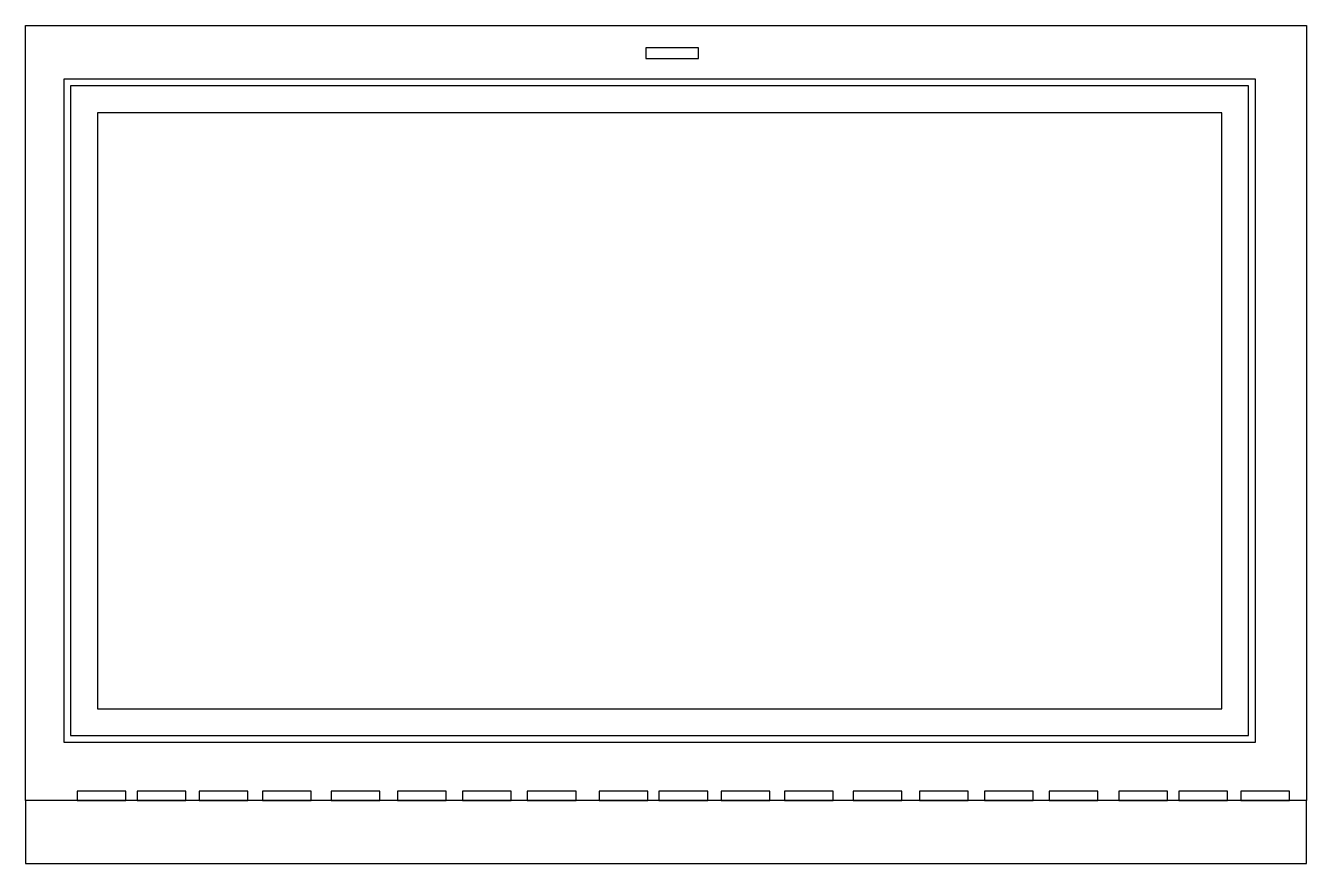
# Model space of a CAD drawing. Header units: millimetres. Extents: x 2003.342 to 2003.819, y 1467.284 to 1467.596.
import ezdxf

# ---------------------------------------------------------------- set-up
doc = ezdxf.new("R2010")
doc.units = ezdxf.units.MM
doc.header["$LTSCALE"] = 0.01
doc.layers.add('HACHURA PISO', color=8, linetype='Continuous')

msp = doc.modelspace()

# ---------------------------------------------------------------- linework, layer by layer
at = {"layer": 'HACHURA PISO'}
for points in [[(2003.81891, 1467.30737), (2003.34223, 1467.30737), (2003.34223, 1467.59592), (2003.81891, 1467.59592)], [(2003.57305, 1467.58367), (2003.59262, 1467.58367), (2003.59262, 1467.58762), (2003.57305, 1467.58762)], [(2003.35644, 1467.32905), (2003.79992, 1467.32905), (2003.79992, 1467.57595), (2003.35644, 1467.57595)], [(2003.35894, 1467.33155), (2003.79742, 1467.33155), (2003.79742, 1467.57345), (2003.35894, 1467.57345)], [(2003.36894, 1467.34155), (2003.78742, 1467.34155), (2003.78742, 1467.56345), (2003.36894, 1467.56345)], [(2003.3614, 1467.30737), (2003.37953, 1467.30737), (2003.37953, 1467.3108), (2003.3614, 1467.3108)], [(2003.38371, 1467.30737), (2003.40185, 1467.30737), (2003.40185, 1467.3108), (2003.38371, 1467.3108)], [(2003.40683, 1467.30737), (2003.42496, 1467.30737), (2003.42496, 1467.3108), (2003.40683, 1467.3108)], [(2003.43038, 1467.30737), (2003.44851, 1467.30737), (2003.44851, 1467.3108), (2003.43038, 1467.3108)], [(2003.45595, 1467.30737), (2003.47409, 1467.30737), (2003.47409, 1467.3108), (2003.45595, 1467.3108)], [(2003.48066, 1467.30737), (2003.4988, 1467.30737), (2003.4988, 1467.3108), (2003.48066, 1467.3108)], [(2003.50481, 1467.30737), (2003.52295, 1467.30737), (2003.52295, 1467.3108), (2003.50481, 1467.3108)], [(2003.52896, 1467.30737), (2003.54709, 1467.30737), (2003.54709, 1467.3108), (2003.52896, 1467.3108)], [(2003.55565, 1467.30737), (2003.57378, 1467.30737), (2003.57378, 1467.3108), (2003.55565, 1467.3108)], [(2003.57796, 1467.30737), (2003.5961, 1467.30737), (2003.5961, 1467.3108), (2003.57796, 1467.3108)], [(2003.60108, 1467.30737), (2003.61921, 1467.30737), (2003.61921, 1467.3108), (2003.60108, 1467.3108)], [(2003.62463, 1467.30737), (2003.64276, 1467.30737), (2003.64276, 1467.3108), (2003.62463, 1467.3108)], [(2003.6502, 1467.30737), (2003.66834, 1467.30737), (2003.66834, 1467.3108), (2003.6502, 1467.3108)], [(2003.67492, 1467.30737), (2003.69305, 1467.30737), (2003.69305, 1467.3108), (2003.67492, 1467.3108)], [(2003.69906, 1467.30737), (2003.7172, 1467.30737), (2003.7172, 1467.3108), (2003.69906, 1467.3108)], [(2003.72321, 1467.30737), (2003.74135, 1467.30737), (2003.74135, 1467.3108), (2003.72321, 1467.3108)], [(2003.74911, 1467.30737), (2003.76724, 1467.30737), (2003.76724, 1467.3108), (2003.74911, 1467.3108)], [(2003.77142, 1467.30737), (2003.78955, 1467.30737), (2003.78955, 1467.3108), (2003.77142, 1467.3108)], [(2003.79453, 1467.30737), (2003.81267, 1467.30737), (2003.81267, 1467.3108), (2003.79453, 1467.3108)]]:
    msp.add_lwpolyline(points, close=True, dxfattribs=at)
msp.add_lwpolyline([(2003.34223, 1467.28393), (2003.81891, 1467.28393), (2003.81891, 1467.30737), (2003.34223, 1467.30737), (2003.34223, 1467.28393)], dxfattribs=at)

doc.saveas('drawing.dxf')
